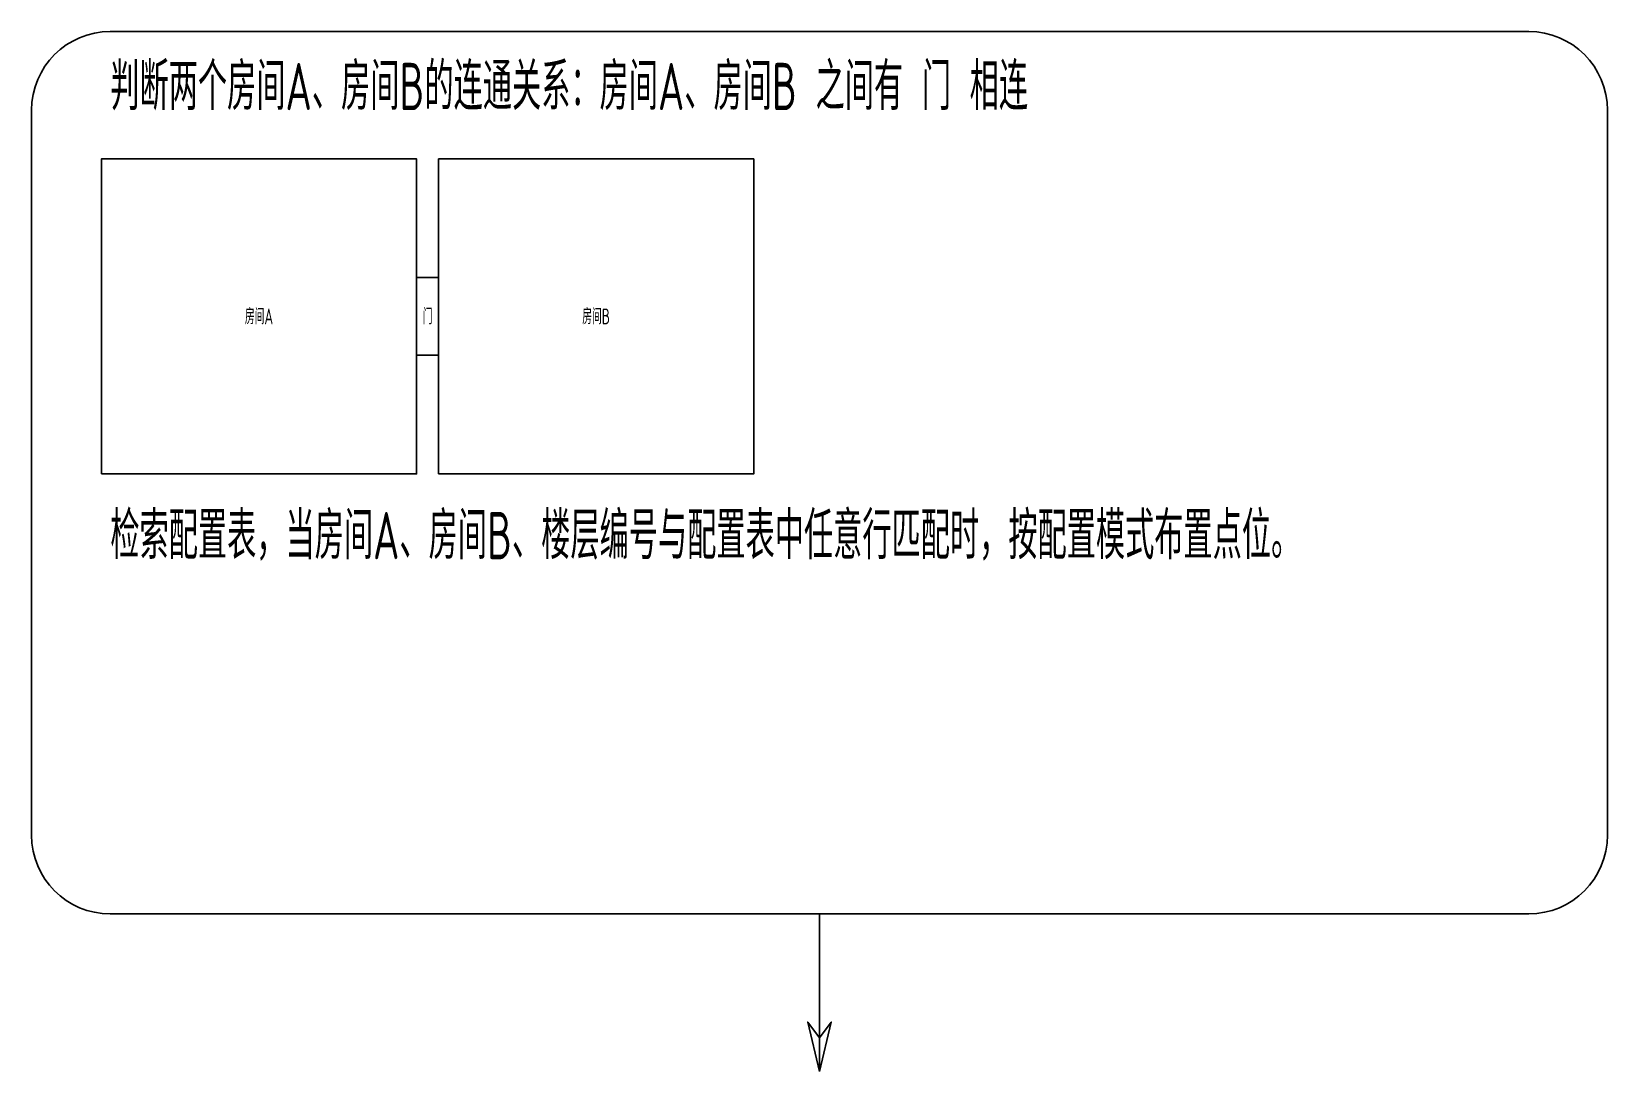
# Model space of a CAD drawing. Header units: millimetres. Extents: x -716506 to 4754388, y -184455 to 3397362.
# Drawn here: x 2342144 to 2542144, y 2174535 to 2306535 of the extents above; entities that cross this region are included whole.
import ezdxf
from ezdxf.enums import TextEntityAlignment as Align

# ---------------------------------------------------------------- set-up
doc = ezdxf.new("R2010")
doc.units = ezdxf.units.MM
doc.header["$LTSCALE"] = 1000
doc.header["$MEASUREMENT"] = 0
for name, color, linetype in [('E-UNIV-DIAG', 2, 'Continuous'), ('E-UNIV-NOTE', 6, 'Continuous'), ('房间框线', 30, 'Continuous'), ('门窗框线', 114, 'Continuous')]:
    doc.layers.add(name, color=color, linetype=linetype)
doc.styles.add('TH-STYLE3', font='tssdeng.shx', dxfattribs={"width": 0.65, "bigfont": 'tssdchn.shx'})

msp = doc.modelspace()

# ---------------------------------------------------------------- linework, layer by layer
at = {"layer": 'E-UNIV-DIAG', "elevation": 0}
msp.add_lwpolyline([(2532144.22, 2194534.52), (2352144.22, 2194534.52, -0.414213562), (2342144.22, 2204534.52), (2342144.22, 2296534.52, -0.414213562), (2352144.22, 2306534.52), (2532144.22, 2306534.52, -0.414213562), (2542144.22, 2296534.52), (2542144.22, 2204534.52, -0.414213562)], format="xyb", close=True, dxfattribs=at)
for points in [[(2442144.22, 2174534.52), (2442144.22, 2194534.52)], [(2442144.22, 2174534.52), (2443644.22, 2180810.77), (2442144.22, 2178810.77), (2440644.22, 2180810.77), (2442144.22, 2174534.52)]]:
    msp.add_lwpolyline(points, dxfattribs=at)
at = {"layer": '房间框线'}
for points in [[(2351019.69, 2250374.08), (2391019.69, 2250374.08), (2391019.69, 2290374.08), (2351019.69, 2290374.08)], [(2393799.07, 2250374.08), (2433799.07, 2250374.08), (2433799.07, 2290374.08), (2393799.07, 2290374.08)]]:
    msp.add_lwpolyline(points, close=True, dxfattribs=at)
at = {"layer": '门窗框线'}
msp.add_lwpolyline([(2391019.69, 2275294.75), (2393799.07, 2275294.75), (2393799.07, 2265453.42), (2391019.69, 2265453.42)], close=True, dxfattribs=at)

# ---------------------------------------------------------------- texts
at = {"layer": 'E-UNIV-NOTE', "style": 'TH-STYLE3', "width": 0.65}
for s, p in [('判断两个房间A、房间B的连通关系：房间A、房间B 之间有 门 相连', (2352144.22, 2299561.24, 0)), ('检索配置表，当房间A、房间B、楼层编号与配置表中任意行匹配时，按配置模式布置点位。', (2352144.22, 2242561.24, 0))]:
    msp.add_text(s, height=6000, dxfattribs=at).set_placement(p, align=Align.MIDDLE_LEFT)
for s, p in [('房间A', (2371019.69, 2270374.08)), ('门', (2392409.38, 2270374.08)), ('房间B', (2413799.07, 2270374.08))]:
    msp.add_text(s, height=2000, dxfattribs=at).set_placement(p, align=Align.MIDDLE_CENTER)

doc.saveas('drawing.dxf')
